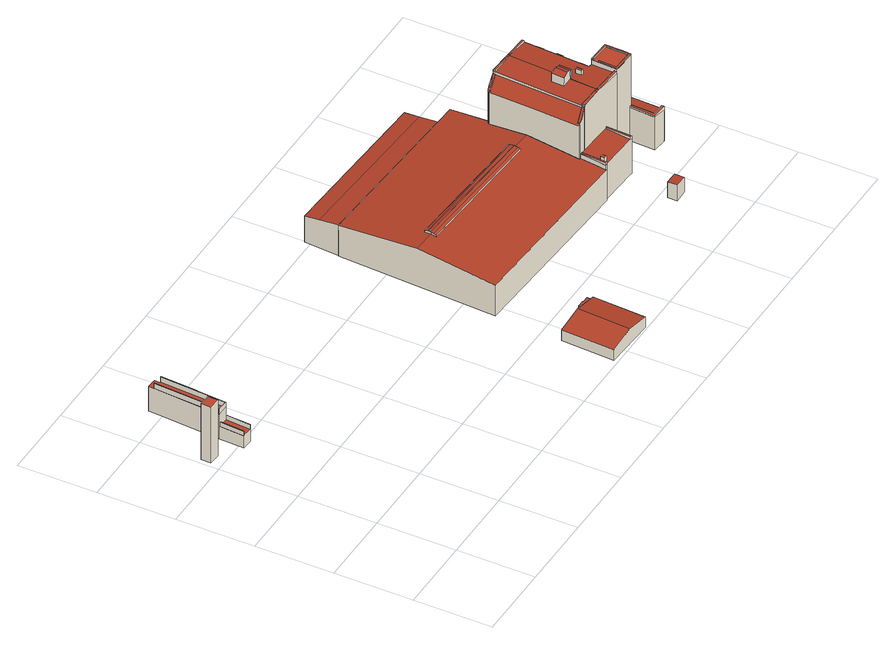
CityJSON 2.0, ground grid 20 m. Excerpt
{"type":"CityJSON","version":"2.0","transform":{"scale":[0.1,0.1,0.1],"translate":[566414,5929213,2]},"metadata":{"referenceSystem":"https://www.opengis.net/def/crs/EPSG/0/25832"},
"CityObjects":{
"building1":{"type":"Building","attributes":{"Grundfläche 2D":"79.429361","Grundhöhe NN":"2.453"},"children":["building1-1","building1-2","building1-3"],"geometry":[{"type":"Solid","lod":"3","boundaries":[[[[0,1,2,3,4,5,6,7,8]],[[9,10,11,12,13,14,15,16,17,18]],[[19,20,21,22]],[[6,5,23,24]],[[7,6,24,25,0,8]],[[1,0,25,26]],[[9,18,27,23,5]],[[5,4,3,2,1,10,9]],[[10,1,26,28,11]],[[11,28,29,13,12]],[[14,13,29,30]],[[15,14,30,31]],[[32,17,16,15,31,33]],[[22,21,34,35,27,18]],[[19,22,18,17]],[[32,27,35,36]],[[19,17,32,36,37,20]],[[21,20,37,34]],[[25,24,23,27,32,33,31,30,29,28,26]],[[37,36,35,34]]]],"semantics":{"surfaces":[{"type":"RoofSurface"},{"type":"WallSurface"},{"type":"GroundSurface"}],"values":[[0,0,0,1,1,1,1,1,1,1,1,1,1,1,1,1,1,1,2,2]]}}]},
"building1-1":{"type":"BuildingInstallation","parents":["building1"],"geometry":[{"type":"MultiSurface","lod":"3","boundaries":[[[38,39,40,41]],[[41,2,8,38]],[[8,0,39,38]],[[0,1,40,39]],[[1,2,41,40]]],"semantics":{"surfaces":[{"type":"RoofSurface"},{"type":"WallSurface"}],"values":[0,1,1,1,1]}}]},
"building1-2":{"type":"BuildingInstallation","parents":["building1"],"geometry":[{"type":"MultiSurface","lod":"3","boundaries":[[[42,43,44,45]],[[45,44,4,6]],[[6,7,42,45]],[[43,42,7,3]],[[3,4,44,43]]],"semantics":{"surfaces":[{"type":"RoofSurface"},{"type":"WallSurface"}],"values":[0,1,1,1,1]}}]},
"building1-3":{"type":"BuildingInstallation","parents":["building1"],"geometry":[{"type":"MultiSurface","lod":"3","boundaries":[[[46,47,48,49,50,51,52,53,54,55,56]],[[49,48,16,57]],[[50,49,57,10]],[[58,59,11,54,53,52,51,50,10,60]],[[55,54,11,12]],[[12,61,56,55]],[[46,56,61,62]],[[62,63,47,46]],[[63,16,48,47]]],"semantics":{"surfaces":[{"type":"RoofSurface"},{"type":"WallSurface"}],"values":[0,1,1,1,1,1,1,1,1]}}]},
"building2":{"type":"Building","attributes":{"Grundfläche 2D":"191.801258","Grundhöhe NN":"2.581"},"geometry":[{"type":"Solid","lod":"3","boundaries":[[[[64,65,66,67,68]],[[68,69,70,71,72,64]],[[73,74,75,76,77,78]],[[75,74,79,80,65,64,72,71,81,82]],[[66,65,80,83]],[[70,69,68,67,66,83,84]],[[71,70,84,81]],[[76,75,82,85]],[[77,76,85,86]],[[78,77,86,87]],[[73,78,87,88]],[[74,73,88,79]],[[85,82,81,84,83,80,79,88,87,86]]]],"semantics":{"surfaces":[{"type":"RoofSurface"},{"type":"WallSurface"},{"type":"GroundSurface"}],"values":[[0,0,0,1,1,1,1,1,1,1,1,1,2]]}}]},
"building3":{"type":"Building","attributes":{"Grundfläche 2D":"1940.909206","Grundhöhe NN":"2.324"},"geometry":[{"type":"Solid","lod":"3","boundaries":[[[[89,90,91,92]],[[93,90,89,94]],[[93,94,95]],[[96,95,97]],[[93,95,96]],[[98,97,99]],[[100,96,97,98]],[[101,102,103,104,105,106,107,108,109,110,111,112,113,114]],[[115,116,117,118,119,120,108,107,121,122,123,103,102,124,125,126]],[[127,128,110,109]],[[91,123,122,92]],[[92,122,121,107,106,99,97,95,94,89]],[[98,99,106,105,104,100]],[[100,104,103,93,96]],[[93,103,123,91,90]],[[129,112,111,130]],[[101,114,113,112,129,131]],[[124,102,101,131,132]],[[125,124,132,133]],[[134,116,115,126,125,133,135]],[[117,116,134,136]],[[118,117,136,137]],[[119,118,137,138]],[[109,108,120,119,138,139]],[[140,128,127,109,139,141]],[[111,110,142,130]],[[110,128,140,142]],[[136,134,135,133,132,131,129,130,142,140,141,139,138,137]]]],"semantics":{"surfaces":[{"type":"RoofSurface"},{"type":"WallSurface"},{"type":"GroundSurface"}],"values":[[0,0,0,0,0,0,0,0,0,0,1,1,1,1,1,1,1,1,1,1,1,1,1,1,1,1,1,2]]}}]},
"building4":{"type":"Building","attributes":{"Grundfläche 2D":"378.461382","Grundhöhe NN":"2.385"},"geometry":[{"type":"Solid","lod":"3","boundaries":[[[[143,114,113,144]],[[145,143,144,146]],[[146,144,113,147,148]],[[145,146,148,149]],[[114,143,145,149,150]],[[113,114,150,147]],[[148,147,150,149]]]],"semantics":{"surfaces":[{"type":"RoofSurface"},{"type":"WallSurface"},{"type":"GroundSurface"}],"values":[[0,0,1,1,1,1,2]]}}]},
"building5":{"type":"Building","attributes":{"Grundfläche 2D":"8.541723","Grundhöhe NN":"2.242"},"geometry":[{"type":"Solid","lod":"3","boundaries":[[[[151,152,153,154]],[[155,156,154,153]],[[156,157,151,154]],[[157,158,152,151]],[[158,155,153,152]],[[158,157,156,155]]]],"semantics":{"surfaces":[{"type":"RoofSurface"},{"type":"WallSurface"},{"type":"GroundSurface"}],"values":[[0,1,1,1,1,2]]}}]},
"building6":{"type":"Building","attributes":{"Grundfläche 2D":"553.173220","Grundhöhe NN":"2.254"},"children":["building6-1","building6-2","building6-3","building6-4","building6-5","building6-6","building6-7","building6-8","building6-9","building6-10","building6-11","building6-12","building6-13","building6-14","building6-15"],"geometry":[{"type":"Solid","lod":"3","boundaries":[[[[159,160,161,162,163]],[[162,164,165,163]],[[164,166,167,165]],[[168,169,170,171,172,173,174,175,176,177,178,179,180,181,182,183,184,185,186,187]],[[176,188,177]],[[189,190,191]],[[191,190,178,177,188,192,193,173,172,171,194,195]],[[196,197,198,199,200,201,202,203,204,205,206,207,208,209,210]],[[211,198,197]],[[212,213,214,215,216]],[[216,215,214,217,218]],[[219,216,218]],[[220,221,222]],[[223,222,221,224]],[[225,226,223,224,221]],[[213,212,216,222,223,227,228,229,230,231,232]],[[217,214,218]],[[233,234,235,236,237,238,239,240,241,242,243]],[[244,233,243]],[[245,233,244]],[[246,247,248,249,250,251,252,253,254,255]],[[256,257,258]],[[256,259,260,257]],[[261,262,259,256]],[[263,264,265,266,267,257,260,259,268,269,270]],[[269,268,271,270]],[[272,270,271]],[[273,271,268]],[[161,160,175,174]],[[161,174,173,193,166,164,162]],[[193,192,167,166]],[[167,192,188,163,165]],[[159,163,188,176]],[[176,175,160,159]],[[185,184,256,258,186]],[[267,266,265,264,263,270,272,168,187,186,258,257]],[[169,168,272,274,275,170]],[[194,171,170,275,276,200,277]],[[195,194,277,200,199,198,278,191]],[[191,278,198,211,279,189]],[[189,279,211,236,235,190]],[[233,245,280,281,180,179,178,190,235,234]],[[202,201,200,276,142]],[[140,203,202,142]],[[139,205,204,203,140,141]],[[208,207,206,205,139,138]],[[209,208,138,137]],[[210,209,137,136]],[[236,211,197,196,210,136,134,238,237]],[[214,213,232,282,283]],[[284,219,218,214,283,285]],[[222,216,219,284,286]],[[220,222,286,287]],[[225,221,220,287,288]],[[232,231,230,289,282]],[[241,240,239,238,134,135]],[[242,241,135,290]],[[291,244,243,242,290,292]],[[245,244,291,280]],[[180,281,248,247,246,255,184,183,182,181]],[[289,230,229,228,227,252,251,250,249,248,281,293]],[[226,225,288,294,254,253,252,227,223]],[[261,256,255,254,294,295,262]],[[255,256,184]],[[273,268,259,262,295,296]],[[271,273,296,297]],[[272,271,297,274]],[[285,283,282,289,293,281,280,291,292,290,135,134,136,137,138,139,141,140,142,276,275,274,297,296,295,294,288,287,286,284]]]],"semantics":{"surfaces":[{"type":"RoofSurface"},{"type":"WallSurface"},{"type":"GroundSurface"}],"values":[[0,0,0,0,0,0,0,0,0,0,0,0,0,0,0,0,0,0,0,0,0,0,0,0,0,0,0,0,1,1,1,1,1,1,1,1,1,1,1,1,1,1,1,1,1,1,1,1,1,1,1,1,1,1,1,1,1,1,1,1,1,1,1,1,1,1,1,2]]}}]},
"building6-1":{"type":"BuildingInstallation","parents":["building6"],"geometry":[{"type":"MultiSurface","lod":"3","boundaries":[[[298,299,300,301]],[[302,303,299,298]],[[300,299,303,304]],[[304,305,301,300]],[[302,298,301,305]]],"semantics":{"surfaces":[{"type":"RoofSurface"},{"type":"WallSurface"}],"values":[0,1,1,1,1]}}]},
"building6-2":{"type":"BuildingInstallation","parents":["building6"],"geometry":[{"type":"MultiSurface","lod":"3","boundaries":[[[171,306,307,172,308,309]],[[171,309,170]],[[194,306,171]],[[307,306,194,195]],[[195,172,307]],[[310,308,172]],[[309,308,310,170]]],"semantics":{"surfaces":[{"type":"RoofSurface"},{"type":"WallSurface"}],"values":[0,1,1,1,1,1,1]}}]},
"building6-3":{"type":"BuildingInstallation","parents":["building6"],"geometry":[{"type":"MultiSurface","lod":"3","boundaries":[[[311,312,313,314,315,177,316,317,318,178,319,320,321]],[[311,321,320,181,322,323,324,325,326,327,177,315,314,313,312]],[[316,177,191]],[[191,189,317,316]],[[189,190,318,317]],[[190,178,318]],[[179,180,319,178]],[[320,319,180,181]]],"semantics":{"surfaces":[{"type":"RoofSurface"},{"type":"WallSurface"}],"values":[0,1,1,1,1,1,1,1]}}]},
"building6-4":{"type":"BuildingInstallation","parents":["building6"],"geometry":[{"type":"MultiSurface","lod":"3","boundaries":[[[328,329,330,279,278,331,332,333,334,335,336,337]],[[198,278,279,211]],[[338,339,340,341,209,337,336,335,334]],[[331,278,198,333,338,334,333,332]],[[209,210,328,337]],[[329,328,210,196,197,211,279,330]]],"semantics":{"surfaces":[{"type":"RoofSurface"},{"type":"WallSurface"}],"values":[0,1,1,1,1,1]}}]},
"building6-5":{"type":"BuildingInstallation","parents":["building6"],"geometry":[{"type":"MultiSurface","lod":"3","boundaries":[[[342,343,277]],[[342,277,344]],[[203,344,202]],[[342,344,203]],[[345,342,203,346]],[[346,203,347]],[[204,348,346,347]],[[200,277,343,199]],[[277,200,201,202,344]],[[204,347,203]],[[199,343,342,345,346,348,349]]],"semantics":{"surfaces":[{"type":"RoofSurface"},{"type":"WallSurface"}],"values":[0,0,0,0,0,0,1,1,1,1,1]}}]},
"building6-6":{"type":"BuildingInstallation","parents":["building6"],"geometry":[{"type":"MultiSurface","lod":"3","boundaries":[[[350,351,352,353,354,355,356,357,358]],[[230,231,232,355,354]],[[213,214,356,355,232]],[[215,212,350,358,357,356,214,217]],[[351,350,212,359]],[[359,228,352,351]],[[354,353,352,228,229,230]]],"semantics":{"surfaces":[{"type":"RoofSurface"},{"type":"WallSurface"}],"values":[0,1,1,1,1,1,1]}}]},
"building6-7":{"type":"BuildingInstallation","parents":["building6"],"geometry":[{"type":"MultiSurface","lod":"3","boundaries":[[[360,361,362]],[[363,364,362,365]],[[360,362,364]],[[366,363,365,367]],[[226,224,368,365,362,361]],[[368,369,367,365]],[[369,222,366,367]],[[222,220,363,366]],[[360,364,363,220,221,225]],[[225,226,361,360]]],"semantics":{"surfaces":[{"type":"RoofSurface"},{"type":"WallSurface"}],"values":[0,0,0,0,1,1,1,1,1,1]}}]},
"building6-8":{"type":"BuildingInstallation","parents":["building6"],"geometry":[{"type":"MultiSurface","lod":"3","boundaries":[[[370,371,372,373]],[[233,243,373,372]],[[243,244,370,373]],[[244,245,371,370]],[[245,233,372,371]]],"semantics":{"surfaces":[{"type":"RoofSurface"},{"type":"WallSurface"}],"values":[0,1,1,1,1]}}]},
"building6-9":{"type":"BuildingInstallation","parents":["building6"],"geometry":[{"type":"MultiSurface","lod":"3","boundaries":[[[374,375,376,377,378,379]],[[241,242,378,377]],[[378,242,380,379]],[[374,381,237,375]],[[238,376,375,237]],[[238,239,240,241,377,376]]],"semantics":{"surfaces":[{"type":"RoofSurface"},{"type":"WallSurface"}],"values":[0,1,1,1,1,1]}}]},
"building6-10":{"type":"BuildingInstallation","parents":["building6"],"geometry":[{"type":"MultiSurface","lod":"3","boundaries":[[[382,383,384,385]],[[374,379,385,384]],[[386,382,385,379,380]],[[386,387,383,382]],[[381,374,384,383,387]]],"semantics":{"surfaces":[{"type":"RoofSurface"},{"type":"WallSurface"}],"values":[0,1,1,1,1]}}]},
"building6-11":{"type":"BuildingInstallation","parents":["building6"],"geometry":[{"type":"MultiSurface","lod":"3","boundaries":[[[388,389,390,391,392,393,394,395,396,397,398,399,400,401,402,403,404,405]],[[246,406,407,397,396,395]],[[398,397,407,408]],[[408,409,399,398]],[[409,410,400,399]],[[411,402,401,400,410,412]],[[403,402,411,413]],[[413,247,404,403]],[[248,405,404,247]],[[248,249,250,251,252,391,390,389,388,405]],[[252,253,254,393,392,391]],[[254,255,394,393]],[[255,246,395,394]]],"semantics":{"surfaces":[{"type":"RoofSurface"},{"type":"WallSurface"}],"values":[0,1,1,1,1,1,1,1,1,1,1,1,1]}}]},
"building6-12":{"type":"BuildingInstallation","parents":["building6"],"geometry":[{"type":"MultiSurface","lod":"3","boundaries":[[[414,168,187,415]],[[415,187,270,269]],[[414,415,269,271]],[[168,414,271,272]],[[187,168,272,270]]],"semantics":{"surfaces":[{"type":"RoofSurface"},{"type":"WallSurface"}],"values":[0,1,1,1,1]}}]},
"building6-13":{"type":"BuildingInstallation","parents":["building6"],"geometry":[{"type":"MultiSurface","lod":"3","boundaries":[[[416,267,257,417]],[[257,260,417]],[[416,417,260,418]],[[416,418,267]]],"semantics":{"surfaces":[{"type":"RoofSurface"},{"type":"WallSurface"}],"values":[0,1,1,1]}}]},
"building6-14":{"type":"BuildingInstallation","parents":["building6"],"geometry":[{"type":"MultiSurface","lod":"3","boundaries":[[[419,420,265,266]],[[266,421,419]],[[420,419,421,422]],[[420,422,265]]],"semantics":{"surfaces":[{"type":"RoofSurface"},{"type":"WallSurface"}],"values":[0,1,1,1]}}]},
"building6-15":{"type":"BuildingInstallation","parents":["building6"],"geometry":[{"type":"MultiSurface","lod":"3","boundaries":[[[423,263,264,424]],[[424,264,425]],[[424,425,426,423]],[[263,423,426]]],"semantics":{"surfaces":[{"type":"RoofSurface"},{"type":"WallSurface"}],"values":[0,1,1,1]}}]}
},
"vertices":[
[64,554,91],[68,618,91],[67,618,91],[41,619,91],[40,619,91],[39,619,91],[36,556,91],[37,556,91],[63,554,91],[39,619,126],[68,618,126],[79,789,126],[77,789,126],[75,789,126],[76,803,126],[51,805,126],[50,791,126],[41,649,126],[40,623,126],[41,649,164],[11,651,164],[10,625,164],[40,623,164],[39,619,56],[36,556,56],[64,554,56],[68,618,56],[40,623,56],[79,789,56],[75,789,56],[76,803,56],[51,805,56],[41,649,56],[50,791,56],[10,625,5],[40,623,5],[41,649,5],[11,651,5],
[63,554,104],[64,554,104],[68,618,104],[67,618,104],
[37,556,104],[41,619,104],[40,619,104],[36,556,104],
[41,621,140],[52,790,140],[50,791,140],[40,620,140],[68,618,140],[73,693,140],[73,694,140],[73,695,140],[79,789,140],[77,789,140],[67,619,140],[40,620,126],[73,694,126],[73,695,126],[73,693,126],[67,619,126],[41,621,126],[52,790,126],
[830,142,49],[761,146,36],[754,9,36],[758,9,37],[822,6,49],[888,3,36],[890,3,36],[897,139,36],[859,141,44],[860,156,30],[859,141,30],[895,139,30],[895,154,30],[878,154,30],[878,156,30],[859,141,6],[761,146,6],[897,139,6],[895,139,6],[754,9,6],[890,3,6],[895,154,6],[878,154,6],[878,156,6],[860,156,6],
[1198,492,114],[841,511,114],[841,505,111],[1198,486,111],[842,519,115],[1199,500,115],[1199,501,115],[842,527,114],[1199,511,114],[872,534,111],[1200,517,111],[843,536,111],[791,726,90],[781,522,109],[842,519,109],[843,536,107],[872,534,107],[1200,517,107],[1199,501,109],[1251,498,109],[1256,597,99],[1259,601,99],[1265,601,99],[1271,703,89],[1220,706,89],[792,726,90],[1247,313,92],[1249,362,96],[1248,362,96],[1247,362,96],[1245,362,96],[1245,368,97],[1199,500,109],[1198,486,107],[841,505,107],[771,318,90],[1247,294,90],[1247,296,90],[1258,597,99],[1259,597,99],[1271,703,3],[1265,601,3],[791,726,3],[771,318,3],[1247,294,3],[1249,362,3],[1247,296,3],[1248,362,3],[1247,362,3],[1245,362,3],[1256,597,3],[1259,597,3],[1258,597,3],[1259,601,3],
[796,776,83],[1222,754,83],[798,815,78],[1225,794,78],[1220,706,4],[1225,794,4],[798,815,4],[792,726,4],
[1357,182,44],[1322,181,47],[1322,156,47],[1357,157,44],[1322,156,2],[1357,157,2],[1357,182,2],[1322,181,2],
[1334,433,260],[1339,433,259],[1340,464,259],[1335,464,260],[1333,433,260],[1323,465,263],[1321,434,263],[1307,466,259],[1305,434,259],[1406,593,230],[1405,593,230],[1404,593,230],[1343,596,236],[1342,591,236],[1335,464,236],[1340,464,236],[1339,433,236],[1334,433,236],[1330,365,236],[1329,358,236],[1378,355,231],[1406,354,229],[1407,361,229],[1408,402,229],[1409,415,229],[1409,420,229],[1401,421,229],[1398,421,230],[1406,588,230],[1333,433,236],[1267,361,232],[1268,361,232],[1268,368,232],[1305,434,235],[1307,466,235],[1280,599,232],[1280,593,232],[1249,362,197],[1254,361,205],[1268,368,225],[1280,593,225],[1280,599,225],[1265,601,202],[1259,601,193],[1259,597,193],[1258,597,192],[1256,597,189],[1251,498,190],[1245,368,191],[1245,362,191],[1247,362,194],[1248,362,195],[1267,361,225],[1494,289,91],[1461,284,96],[1494,282,91],[1494,284,91],[1496,289,91],[1494,283,91],[1495,283,91],[1496,283,91],[1499,378,91],[1492,379,92],[1499,370,91],[1466,355,96],[1485,373,93],[1467,381,96],[1467,374,96],[1466,351,96],[1464,351,96],[1462,351,96],[1458,351,97],[1455,291,97],[1455,285,97],[1356,356,108],[1329,358,108],[1268,361,108],[1267,361,108],[1254,361,108],[1249,362,108],[1247,313,104],[1247,302,103],[1247,296,103],[1252,296,103],[1353,291,103],[1358,290,102],[1361,356,108],[1409,415,242],[1408,402,242],[1406,354,242],[1410,353,242],[1462,351,242],[1464,351,242],[1466,351,242],[1467,374,242],[1468,418,242],[1409,420,242],[1409,420,210],[1399,438,225],[1398,421,225],[1421,437,190],[1418,437,194],[1412,420,205],[1420,420,190],[1405,567,225],[1404,549,225],[1403,516,225],[1402,498,225],[1399,455,225],[1428,587,190],[1426,587,193],[1406,588,225],[1427,592,192],[1406,593,225],[1428,592,190],[1406,593,3],[1404,593,3],[1280,599,3],[1280,599,227],[1268,368,229],[1267,361,229],[1361,356,3],[1406,354,3],[1455,285,3],[1494,282,3],[1496,283,3],[1495,283,3],[1499,370,3],[1499,378,3],[1467,381,3],[1458,351,3],[1252,296,3],[1358,290,3],[1353,291,3],[1410,353,3],[1468,418,3],[1420,420,3],[1428,592,3],[1427,592,3],
[1366,434,246],[1360,434,246],[1359,419,246],[1365,418,246],[1366,434,233],[1360,434,234],[1359,419,234],[1365,418,233],
[1280,599,236],[1280,593,236],[1404,588,236],[1404,593,236],[1404,588,230],
[1381,362,236],[1380,362,236],[1365,363,236],[1356,363,236],[1354,363,236],[1268,368,236],[1267,361,236],[1268,361,236],[1406,354,236],[1407,361,236],[1383,362,236],[1383,362,231],[1381,362,231],[1380,362,231],[1365,363,233],[1356,363,234],[1354,363,234],
[1248,362,196],[1249,362,198],[1254,361,207],[1267,368,228],[1254,368,206],[1249,368,197],[1248,368,196],[1248,366,196],[1248,364,196],[1247,362,196],[1248,368,195],[1248,366,195],[1248,364,195],[1247,362,195],
[1265,594,204],[1280,593,227],[1265,601,203],[1259,594,195],[1258,594,193],[1258,597,193],[1258,594,192],[1259,594,193],
[1494,289,101],[1462,291,101],[1464,351,101],[1462,351,101],[1458,351,101],[1455,285,101],[1494,282,101],[1494,283,101],[1494,284,101],[1462,291,96],
[1467,381,103],[1467,374,102],[1485,373,101],[1499,378,101],[1492,379,101],[1491,373,101],[1499,370,101],[1492,371,101],[1491,373,92],[1492,371,92],
[1358,290,110],[1361,356,110],[1356,356,110],[1353,291,110],
[1252,312,110],[1254,361,110],[1249,362,110],[1247,296,110],[1252,296,110],[1252,302,110],[1252,302,103],[1252,312,104],
[1260,302,118],[1261,312,118],[1252,312,118],[1252,302,118],[1260,302,103],[1261,312,104],
[1410,353,245],[1462,351,245],[1464,351,245],[1466,351,245],[1467,374,245],[1468,418,245],[1409,420,245],[1409,415,245],[1410,415,245],[1412,415,245],[1412,417,245],[1464,413,245],[1462,356,245],[1458,356,245],[1410,358,245],[1411,402,245],[1408,402,245],[1406,354,245],[1410,415,242],[1412,415,242],[1412,417,242],[1464,413,242],[1462,356,242],[1410,358,242],[1458,356,242],[1411,402,242],
[1427,592,194],[1426,587,194],
[1419,454,213],[1418,437,213],[1419,454,194],
[1421,497,214],[1422,515,214],[1421,497,194],[1422,515,194],
[1424,566,213],[1423,548,213],[1423,548,195],[1424,566,195]
]}
